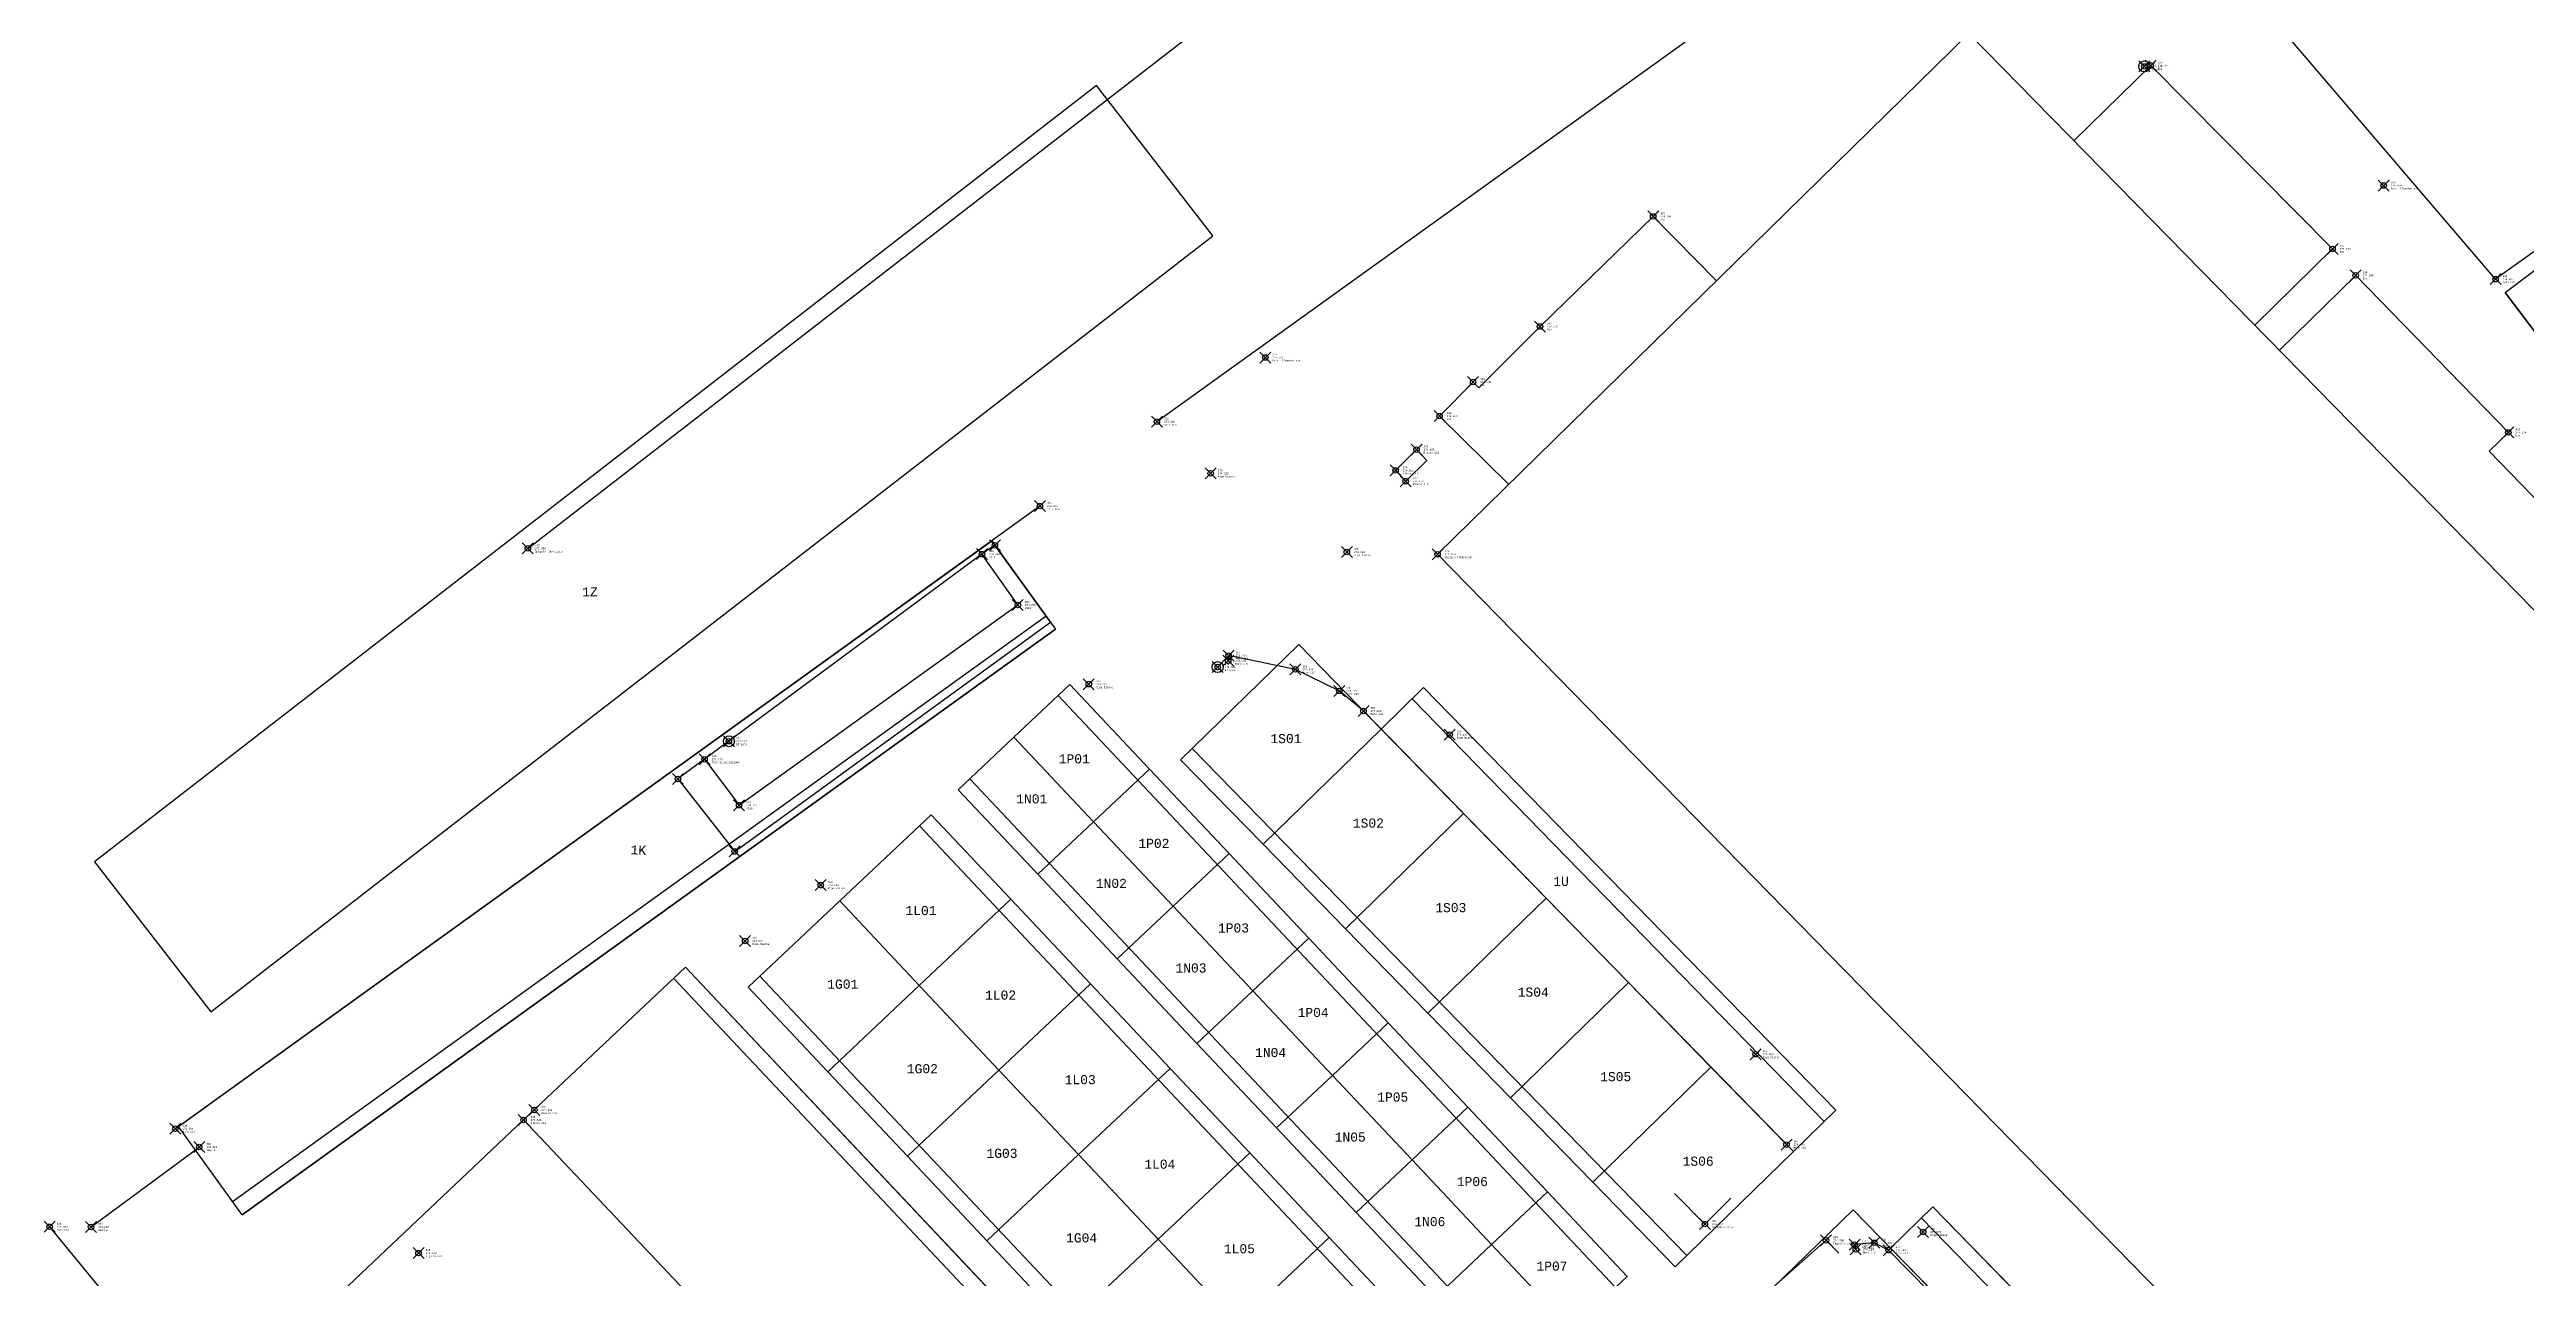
# Model space of a CAD drawing. Extents: x -300 to 923337, y -63404 to 323191.
# Drawn here: x 73487 to 208588, y 138471 to 205504 of the extents above; entities that cross this region are included whole.
import ezdxf
from ezdxf.enums import TextEntityAlignment as Align

# ---------------------------------------------------------------- set-up
doc = ezdxf.new("R2010")
doc.units = 0
doc.header["$PDMODE"] = 35
doc.header["$PDSIZE"] = 300
for name, color, linetype, lineweight in [('WF ingombro stive 2', 1, 'Continuous', 30), ('WF lato di accesso', 40, 'Continuous', 30), ('WF tracciatura', 30, 'Continuous', 30)]:
    doc.layers.add(name, color=color, linetype=linetype, lineweight=lineweight)
doc.layers.add('WF nome aree GPS', color=7, linetype='Continuous')
doc.layers.add('WF nuovi punti', color=6, linetype='Continuous')
doc.styles.get("Standard").update_dxf_attribs({"font": 'consola.ttf', "height": 500})

# ---------------------------------------------------------------- blocks, each defined once
blk = doc.blocks.new('rilievo 2')
at = {"color": 8}
for p, q in [((213211, -411653, 1099), (212505, -412138, 2812)), ((216249, -415845), (213211, -411653, 1099)), ((199021, -428355), (216249, -415845)), ((197375, -423326, 2753), (195925, -424398, 2747)), ((195925, -424398, 2747), (199021, -428355))]:
    blk.add_line(p, q, dxfattribs=at)
for points, elevation in [([(239296, -402752), (237466, -404609), (241244, -408332)], 2108), ([(256389, -444346), (233317, -420693), (231997, -419597), (229602, -418423), (225956, -417672), (225935, -417953)], 2095), ([(290044, -489772), (291785, -487987), (293243, -485783), (293703, -482666), (283462, -471954), (261960, -450103), (261178, -449699), (260102, -449797), (260170, -450061)], 2505)]:
    blk.add_lwpolyline(points, dxfattribs=dict(at, elevation=elevation))
at = {"color": 8, "elevation": 2180}
blk.add_lwpolyline([(235619, -408158), (235065, -407572), (236208, -406438), (236762, -407025)], close=True, dxfattribs=at)
at = {"color": 8}
for points in [[(187735, -411822, 3474), (273789, -345134, 1928)], [(161648, -448828, 1954), (186863, -479531, 1078), (241997, -524553, 234), (257566, -525503, 360), (287808, -502280, 2651), (311879, -483968, 2683), (320954, -477001, -331), (327105, -472296, -331), (335070, -466036, 2080), (354649, -449578, 2133), (314683, -397379, 2207), (310635, -400536, 2212), (303510, -391107, 2143), (295063, -397138, 2335), (271429, -369482, 1692), (264211, -374625, 1649), (263130, -375375, 1675), (222048, -404916, 2809)], [(272075, -389580, 2143), (276253, -385485, 2266), (286171, -395489, 2442), (281936, -399640, 2140)], [(242945, -399722, 2040), (249117, -393719, 2153), (252564, -397236, 2138)], [(301725, -419830, 2134), (304801, -416814, 2121), (301650, -413663, 2177), (294713, -406524, 2245), (295761, -405499, 2083), (287434, -396931, 2164), (283275, -401007, 2139)], [(242945, -399722, 2040), (239605, -403062, 2108)], [(239296, -402752, 2108), (239605, -403062, 2108)], [(215667, -409517, 2863), (168510, -443480, 2008)], [(163913, -448838, 1933), (169812, -444477, 2012)], [(250281, -447005, -271991), (251938, -448681, 2081), (253353, -447267, 2081)], [(254602, -453963, -271991), (254195, -453424, 2150), (258545, -449566, 2065), (259252, -450273, 2065)]]:
    blk.add_polyline3d(points, dxfattribs=at)
blk.add_polyline3d([(330623, -449313, 2125), (301532, -477741, 2033), (237357, -412142, 2131), (266341, -383731, 2144)], close=True, dxfattribs=at)
at = {"color": 1}
blk.add_polyline3d([(197375, -423326, 2753), (199259, -425832, 2726), (214461, -414911, 2776), (212505, -412138, 2812)], close=True, dxfattribs=at)
for centre in [(275906, -385537, 2233), (225360, -418298, 2570), (198703, -422343, 2736)]:
    blk.add_circle(centre, 300, dxfattribs=at)
at = {"color": 8}
for p in [(275906, -385537, 2233), (276253, -385485, 2266), (288960, -392031, 2163), (249117, -393719, 2153), (286171, -395489, 2442), (287434, -396931, 2164), (295063, -397138, 2335), (242945, -399722, 2040), (227961, -401413, 2561), (239296, -402752, 2108), (222048, -404916, 2809), (237466, -404609, 2086), (236208, -406438, 2215), (295761, -405499, 2083), (224979, -407732, 2638), (235065, -407572, 2217), (235619, -408158, 2180), (215667, -409517, 2863), (187735, -411822, 3474), (232409, -412025, 2309), (212505, -412138, 2812), (237357, -412142, 2131), (214461, -414911, 2776), (225360, -418298, 2570), (225935, -417953, 2551), (225956, -417672, 2492), (229602, -418423, 2352), (218335, -419232, 2713), (231997, -419597, 2228), (233317, -420693, 2137), (198703, -422343, 2736), (238013, -421981, 2149), (197375, -423326, 2753), (199259, -425832, 2726), (203715, -430192, 2701), (199589, -433235, 2692), (254701, -439416, 2104), (187504, -443002, 2549), (188091, -442458, 2542), (168510, -443480, 2008), (169812, -444477, 2012), (256389, -444346, 2095), (161648, -448828, 1954), (163913, -448838, 1933), (251938, -448681, 2081), (258545, -449566, 2065), (260102, -449797, 2162), (261178, -449699, 2023), (263842, -449110, 2084), (181774, -450263, 2580), (260170, -450061, 2192), (261960, -450103, 2008)]:
    blk.add_point(p, dxfattribs=at)
for s, p in [('395', (276295, -385371, 2233)), ('274.224', (276295, -385537, 2233)), ('Idrante', (276295, -385704, 2233)), ('393', (276642, -385318, 2266)), ('274.257', (276642, -385485, 2266)), ('Box', (276642, -385652, 2266)), ('396', (289349, -391864, 2163)), ('274.154', (289349, -392031, 2163)), ('Palo illuminazione', (289349, -392198, 2163)), ('383', (249506, -393552, 2153)), ('274.144', (249506, -393719, 2153)), ('Box', (249506, -393886, 2153)), ('397', (286560, -395323, 2442)), ('274.433', (286560, -395489, 2442)), ('Box', (286560, -395656, 2442)), ('398', (287823, -396764, 2164)), ('274.156', (287823, -396931, 2164)), ('Box', (287823, -397098, 2164)), ('399', (295452, -396971, 2335)), ('274.327', (295452, -397138, 2335)), ('Muro CLS', (295452, -397305, 2335)), ('382', (243334, -399555, 2040)), ('274.032', (243334, -399722, 2040)), ('Box', (243334, -399889, 2040)), ('374', (228350, -401246, 2561)), ('274.552', (228350, -401413, 2561)), ('Palo illuminazione', (228350, -401580, 2561)), ('381', (239685, -402585, 2108)), ('274.100', (239685, -402752, 2108)), ('Box', (239685, -402919, 2108)), ('372', (222437, -404749, 2809)), ('Muro CLS', (222437, -405083, 2809)), ('274.800', (222437, -404916, 2809)), ('380', (237855, -404443, 2086)), ('274.078', (237855, -404609, 2086)), ('Box', (237855, -404776, 2086)), ('403', (296150, -405332, 2083)), ('379', (236596, -406271, 2215)), ('274.206', (236596, -406438, 2215)), ('Blocco CLS', (236596, -406605, 2215)), ('274.074', (296150, -405499, 2083)), ('Box', (296150, -405666, 2083)), ('373', (225368, -407566, 2638)), ('274.629', (225368, -407732, 2638)), ('Riga bianca', (225368, -407899, 2638)), ('378', (235454, -407405, 2217)), ('274.209', (235454, -407572, 2217)), ('Blocco CLS', (235454, -407739, 2217)), ('377', (236008, -407992, 2180)), ('371', (216056, -409350, 2863)), ('274.172', (236008, -408158, 2180)), ('Blocco CLS', (236008, -408325, 2180)), ('Muro CLS', (216056, -409684, 2863)), ('274.855', (216056, -409517, 2863)), ('Spigolo fabbricato', (188124, -411989, 3474)), ('440', (188124, -411656, 3474)), ('275.465', (188124, -411822, 3474)), ('519', (212894, -411971, 2812)), ('375', (232798, -411858, 2309)), ('274.300', (232798, -412025, 2309)), ('376', (237746, -411975, 2131)), ('CS13', (212894, -412304, 2812)), ('274.803', (212894, -412138, 2812)), ('Riga bianca', (232798, -412192, 2309)), ('Spigolo fabbricato', (237746, -412309, 2131)), ('274.123', (237746, -412142, 2131)), ('520', (214850, -414744, 2776)), ('CS13', (214850, -415077, 2776)), ('274.768', (214850, -414911, 2776)), ('367', (226345, -417505, 2492)), ('369', (225749, -418131, 2570)), ('274.561', (225749, -418298, 2570)), ('Idrante', (225749, -418464, 2570)), ('368', (226324, -417786, 2551)), ('Muro CLS', (226324, -418120, 2551)), ('274.543', (226324, -417953, 2551)), ('Muro CLS', (226345, -417839, 2492)), ('274.484', (226345, -417672, 2492)), ('366', (229991, -418256, 2352)), ('Muro CLS', (229991, -418590, 2352)), ('274.343', (229991, -418423, 2352)), ('370', (218724, -419065, 2713)), ('274.704', (218724, -419232, 2713)), ('Riga bianca', (218724, -419399, 2713)), ('365', (232385, -419430, 2228)), ('Muro CLS', (232385, -419764, 2228)), ('274.220', (232385, -419597, 2228)), ('364', (233706, -420527, 2137)), ('Muro CLS', (233706, -420860, 2137)), ('274.128', (233706, -420693, 2137)), ('337', (199092, -422177, 2736)), ('274.727', (199092, -422343, 2736)), ('Idrante', (199092, -422510, 2736)), ('363', (238402, -421814, 2149)), ('274.140', (238402, -421981, 2149)), ('Riga bianca', (238402, -422148, 2149)), ('336', (197764, -423159, 2753)), ('274.744', (197764, -423326, 2753)), ('Palo illuminazione', (197764, -423493, 2753)), ('CS13', (199648, -425999, 2726)), ('521', (199648, -425665, 2726)), ('274.717', (199648, -425832, 2726)), ('339', (204104, -430026, 2701)), ('274.693', (204104, -430192, 2701)), ('Riga bianca', (204104, -430359, 2701)), ('338', (199978, -433068, 2692)), ('274.684', (199978, -433235, 2692)), ('Riga bianca', (199978, -433402, 2692)), ('362', (255089, -439250, 2104)), ('274.095', (255089, -439416, 2104)), ('Riga bianca', (255089, -439583, 2104)), ('333', (187893, -442836, 2549)), ('274.541', (187893, -443002, 2549)), ('Blocco CLS', (187893, -443169, 2549)), ('334', (188480, -442291, 2542)), ('274.534', (188480, -442458, 2542)), ('Blocco CLS', (188480, -442625, 2542)), ('330', (168899, -443313, 2008)), ('Muro CLS', (168899, -443647, 2008)), ('273.999', (168899, -443480, 2008)), ('332', (170201, -444310, 2012)), ('274.003', (170201, -444477, 2012)), ('361', (256778, -444180, 2095)), ('Muro CLS', (256778, -444513, 2095)), ('274.086', (256778, -444346, 2095)), ('Sbarra', (170201, -444644, 2012)), ('831', (252327, -448514, 2081)), ('329', (162037, -448662, 1954)), ('Muro CLS', (162037, -448995, 1954)), ('273.946', (162037, -448828, 1954)), ('Sbarra', (164302, -449005, 1933)), ('331', (164302, -448671, 1933)), ('273.924', (164302, -448838, 1933)), ('274.073', (252327, -448681, 2081)), ('Ingombro stive', (252327, -448848, 2081)), ('830', (258934, -449399, 2065)), ('274.056', (258934, -449566, 2065)), ('Ingombro stive', (258934, -449733, 2065)), ('359', (260491, -449631, 2162)), ('274.154', (260491, -449797, 2162)), ('360', (260559, -449894, 2192)), ('358', (261567, -449533, 2023)), ('Muro CLS', (261567, -449866, 2023)), ('274.015', (261567, -449699, 2023)), ('357', (262349, -449936, 2008)), ('356', (264231, -448943, 2084)), ('274.075', (264231, -449110, 2084)), ('Riga bianca', (264231, -449277, 2084)), ('335', (182163, -450096, 2580)), ('274.572', (182163, -450263, 2580)), ('Riga bianca', (182163, -450430, 2580)), ('Muro CLS', (260491, -449964, 2162)), ('Muro CLS', (260559, -450228, 2192)), ('274.183', (260559, -450061, 2192)), ('Muro CLS', (262349, -450269, 2008)), ('274.000', (262349, -450103, 2008))]:
    blk.add_text(s, height=100, dxfattribs=at).set_placement(p, align=Align.MIDDLE_LEFT)

msp = doc.modelspace()

# ---------------------------------------------------------------- linework, layer by layer
at = {"layer": 'WF ingombro stive 2'}
for points, elevation in [([(75939.6, 161201.1), (82289.2, 153007.6), (136944.1, 195344), (130585.5, 203549.1)], 2033.3), ([(128353.1, 173891), (83987.4, 141948.1), (80521.2, 146762.3), (124882.3, 178710.4)], -272079.4), ([(135178.7, 166765.7), (141620.1, 173048.8), (146116.9, 168438.7), (139675.5, 162155.6)], 2856.2), ([(129138, 170866.7), (133480.4, 166254.6), (130432.6, 163385.1), (126090.3, 167997.2)], 2787.4), ([(170915.6, 147646.4), (168600.7, 145388.4), (146116.9, 168438.7), (148431.7, 170696.7)], 2856.2), ([(126090.3, 167997.2), (130432.6, 163385.1), (127384.9, 160515.6), (123042.5, 165127.7)], 2787.4), ([(139675.5, 162155.6), (146116.9, 168438.7), (150613.6, 163828.7), (144172.3, 157545.6)], 2856.2), ([(133480.4, 166254.6), (137822.7, 161642.5), (134775, 158773), (130432.6, 163385.1)], 2787.4), ([(144172.3, 157545.6), (150613.6, 163828.7), (155110.4, 159218.6), (148669.1, 152935.5)], 2856.2), ([(130432.6, 163385.1), (134775, 158773), (131727.3, 155903.6), (127384.9, 160515.6)], 2787.4), ([(137822.7, 161642.5), (142165.1, 157030.4), (139117.4, 154161), (134775, 158773)], 2787.4), ([(134775, 158773), (139117.4, 154161), (136069.7, 151291.5), (131727.3, 155903.6)], 2787.4), ([(148669.1, 152935.5), (155110.4, 159218.6), (159607.2, 154608.6), (153165.8, 148325.5)], 2856.2), ([(142165.1, 157030.4), (146507.5, 152418.4), (143459.8, 149548.9), (139117.4, 154161)], 2787.4), ([(139117.4, 154161), (143459.8, 149548.9), (140412, 146679.4), (136069.7, 151291.5)], 2787.4), ([(153165.8, 148325.5), (159607.2, 154608.6), (164104, 149998.5), (157662.6, 143715.4)], 2856.2), ([(146507.5, 152418.4), (150849.9, 147806.3), (147802.1, 144936.8), (143459.8, 149548.9)], 2787.4), ([(157662.6, 143715.4), (164104, 149998.5), (168600.7, 145388.4), (162159.4, 139105.4)], 2856.2), ([(143459.8, 149548.9), (147802.1, 144936.8), (144754.4, 142067.3), (140412, 146679.4)], 2787.4), ([(150849.9, 147806.3), (155192.2, 143194.2), (152144.5, 140324.7), (147802.1, 144936.8)], 2787.4), ([(147802.1, 144936.8), (152144.5, 140324.7), (149096.8, 137455.2), (144754.4, 142067.3)], 2787.4), ([(155192.2, 143194.2), (159534.6, 138582.1), (156486.9, 135712.6), (152144.5, 140324.7)], 2787.4), ([(210166.9, 107545.3), (207851.3, 105288.1), (173901.5, 140115.5), (176217, 142372.7)], 1838.9), ([(152144.5, 140324.7), (156486.9, 135712.6), (153439.2, 132843.1), (149096.8, 137455.2)], 2787.4)]:
    msp.add_lwpolyline(points, close=True, dxfattribs=dict(at, elevation=elevation))
for points, elevation in [([(215724.3, 198513.7), (217741, 195844.8), (209445.6, 189575.6), (207428.6, 192244.6), (215724.3, 198513.7)], 2141), ([(121578.5, 163765.2), (125920.8, 159153.1), (120926.2, 154450.6), (116583.9, 159062.7), (121578.5, 163765.2)], 2787.4), ([(116583.9, 159062.7), (120926.2, 154450.6), (115931.7, 149748), (111589.3, 154360.1), (116583.9, 159062.7)], 2787.4), ([(125920.8, 159153.1), (130263.2, 154541), (125268.6, 149838.5), (120926.2, 154450.6), (125920.8, 159153.1)], 2787.4), ([(129605.5, 115106.7), (99342.9, 147115), (108167.2, 155458), (138384.1, 123373.9), (129605.5, 115106.7)], 2856.2), ([(120926.2, 154450.6), (125268.6, 149838.5), (120274.1, 145135.9), (115931.7, 149748), (120926.2, 154450.6)], 2787.4), ([(130263.2, 154541), (134605.6, 149928.9), (129611, 145226.4), (125268.6, 149838.5), (130263.2, 154541)], 2787.4), ([(125268.6, 149838.5), (129611, 145226.4), (124616.5, 140523.8), (120274.1, 145135.9), (125268.6, 149838.5)], 2787.4), ([(134605.6, 149928.9), (138947.9, 145316.8), (133953.4, 140614.3), (129611, 145226.4), (134605.6, 149928.9)], 2787.4), ([(129605.5, 115106.7), (119625.4, 105708.2), (89447, 137756), (99342.9, 147115), (129605.5, 115106.7)], 2856.2), ([(129611, 145226.4), (133953.4, 140614.3), (128958.8, 135911.7), (124616.5, 140523.8), (129611, 145226.4)], 2787.4), ([(138947.9, 145316.8), (143290.3, 140704.7), (138295.7, 136002.2), (133953.4, 140614.3), (138947.9, 145316.8)], 2787.4), ([(166193.7, 136700.4), (171855.1, 142219.1), (177008, 136933.1), (171346.6, 131414.3), (166193.7, 136700.4)], 822.1), ([(133953.4, 140614.3), (138295.7, 136002.2), (133301.2, 131299.6), (128958.8, 135911.7), (133953.4, 140614.3)], 2787.4), ([(143290.3, 140704.7), (147632.7, 136092.6), (142638.1, 131390.1), (138295.7, 136002.2), (143290.3, 140704.7)], 2787.4)]:
    msp.add_lwpolyline(points, dxfattribs=dict(at, elevation=elevation))
at = {"layer": 'WF lato di accesso'}
for p, q in [((82289.2, 153007.6, 2033.3), (136944.1, 195344, 2033.3)), ((207428.6, 192244.6, 2141), (209445.6, 189575.6, 2141)), ((83987.4, 141948.1, -272079.4), (128353.1, 173891, -272079.4)), ((133480.4, 166254.6, 2787.4), (129138, 170866.7, 2787.4)), ((170915.6, 147646.4, 2856.2), (148431.7, 170696.7, 2856.2)), ((137822.7, 161642.5, 2787.4), (133480.4, 166254.6, 2787.4)), ((135178.7, 166765.7, 2856.2), (139675.5, 162155.6, 2856.2)), ((123042.5, 165127.7, 2787.4), (127384.9, 160515.6, 2787.4)), ((125920.8, 159153.1, 2787.4), (121578.5, 163765.2, 2787.4)), ((139675.5, 162155.6, 2856.2), (144172.3, 157545.6, 2856.2)), ((142165.1, 157030.4, 2787.4), (137822.7, 161642.5, 2787.4)), ((127384.9, 160515.6, 2787.4), (131727.3, 155903.6, 2787.4)), ((130263.2, 154541, 2787.4), (125920.8, 159153.1, 2787.4)), ((146507.5, 152418.4, 2787.4), (142165.1, 157030.4, 2787.4)), ((144172.3, 157545.6, 2856.2), (148669.1, 152935.5, 2856.2)), ((138384.1, 123373.9, 2856.2), (108167.2, 155458, 2856.2)), ((131727.3, 155903.6, 2787.4), (136069.7, 151291.5, 2787.4)), ((111589.3, 154360.1, 2787.4), (115931.7, 149748, 2787.4)), ((134605.6, 149928.9, 2787.4), (130263.2, 154541, 2787.4)), ((148669.1, 152935.5, 2856.2), (153165.8, 148325.5, 2856.2)), ((150849.9, 147806.3, 2787.4), (146507.5, 152418.4, 2787.4)), ((136069.7, 151291.5, 2787.4), (140412, 146679.4, 2787.4)), ((115931.7, 149748, 2787.4), (120274.1, 145135.9, 2787.4)), ((138947.9, 145316.8, 2787.4), (134605.6, 149928.9, 2787.4)), ((155192.2, 143194.2, 2787.4), (150849.9, 147806.3, 2787.4)), ((153165.8, 148325.5, 2856.2), (157662.6, 143715.4, 2856.2)), ((140412, 146679.4, 2787.4), (144754.4, 142067.3, 2787.4)), ((120274.1, 145135.9, 2787.4), (124616.5, 140523.8, 2787.4)), ((143290.3, 140704.7, 2787.4), (138947.9, 145316.8, 2787.4)), ((157662.6, 143715.4, 2856.2), (162159.4, 139105.4, 2856.2)), ((144754.4, 142067.3, 2787.4), (149096.8, 137455.2, 2787.4)), ((159534.6, 138582.1, 2787.4), (155192.2, 143194.2, 2787.4)), ((210166.9, 107545.3, 1838.9), (176217, 142372.7, 1838.9)), ((124616.5, 140523.8, 2787.4), (128958.8, 135911.7, 2787.4)), ((147632.7, 136092.6, 2787.4), (143290.3, 140704.7, 2787.4))]:
    msp.add_line(p, q, dxfattribs=at)
at = {"layer": 'WF nuovi punti'}
for p in [(125049, 178464), (107764, 165719), (110859, 161761)]:
    msp.add_point(p, dxfattribs=at)
at = {"layer": 'WF tracciatura'}
for p, q in [((83474.4, 142660.6, -272079.4), (127838.3, 174605.8, -272079.4)), ((128496.6, 170262.9, 2787.4), (158893.2, 137978.2, 2787.4)), ((147801.1, 170081.6, 2856.2), (170285, 147031.3, 2856.2)), ((135809.3, 167380.8, 2856.2), (162790, 139720.5, 2856.2)), ((123683.9, 165731.6, 2787.4), (154080.5, 133447, 2787.4)), ((120937.1, 163161.3, 2787.4), (151333.7, 130876.7, 2787.4)), ((137742.9, 122770.1, 2856.2), (107525.9, 154854, 2856.2)), ((112230.7, 154963.9, 2787.4), (142627.3, 122679.3, 2787.4)), ((209536.1, 106930.4, 1838.9), (175586.3, 141757.8, 1838.9))]:
    msp.add_line(p, q, dxfattribs=at)

# ---------------------------------------------------------------- block references
at = {"color": 251}
msp.add_blockref('rilievo 2', (-88161.4, 590117.4), dxfattribs=at)

# ---------------------------------------------------------------- texts
at = {"layer": 'WF nome aree GPS'}
for s, p in [('1Z', (102540.5, 175672.3)), ('1S01', (140076.7, 167669.8)), ('1P01', (128533.1, 166565.8, -68.9)), ('1N01', (126213.5, 164381.8, -68.9)), ('1S02', (144573.5, 163059.7)), ('1P02', (132875.5, 161953.7, -68.9)), ('1N02', (130555.9, 159769.7, -68.9)), ('1U', (155504.6, 159878.9)), ('1L01', (120170.8, 158290, -68.9)), ('1S03', (149070.3, 158449.7)), ('1P03', (137217.9, 157341.7, -68.9)), ('1N03', (134898.2, 155157.7, -68.9)), ('1G01', (115904.2, 154273, -68.9)), ('1L02', (124513.1, 153677.9, -68.9)), ('1S04', (153567, 153839.6)), ('1P04', (141560.3, 152729.6, -68.9)), ('1G02', (120246.6, 149660.9, -68.9)), ('1N04', (139240.6, 150545.6, -68.9)), ('1L03', (128855.5, 149065.8, -68.9)), ('1P05', (145902.6, 148117.5, -68.9)), ('1S05', (158063.8, 149229.6)), ('1N05', (143583, 145933.5, -68.9)), ('1G03', (124589, 145048.8, -68.9)), ('1L04', (133197.9, 144453.7, -68.9)), ('1S06', (162560.6, 144619.5)), ('1P06', (150245, 143505.4, -68.9)), ('1G04', (128931.4, 140436.7, -68.9)), ('1N06', (147925.4, 141321.4, -68.9)), ('1L05', (137540.3, 139841.6, -68.9)), ('1P07', (154587.4, 138893.3, -68.9))]:
    msp.add_text(s, height=500, dxfattribs=at).set_placement(p)
msp.add_text('1K', height=500, rotation=357.068218, dxfattribs=at).set_placement((105169, 161613.2))

doc.saveas('drawing.dxf')
